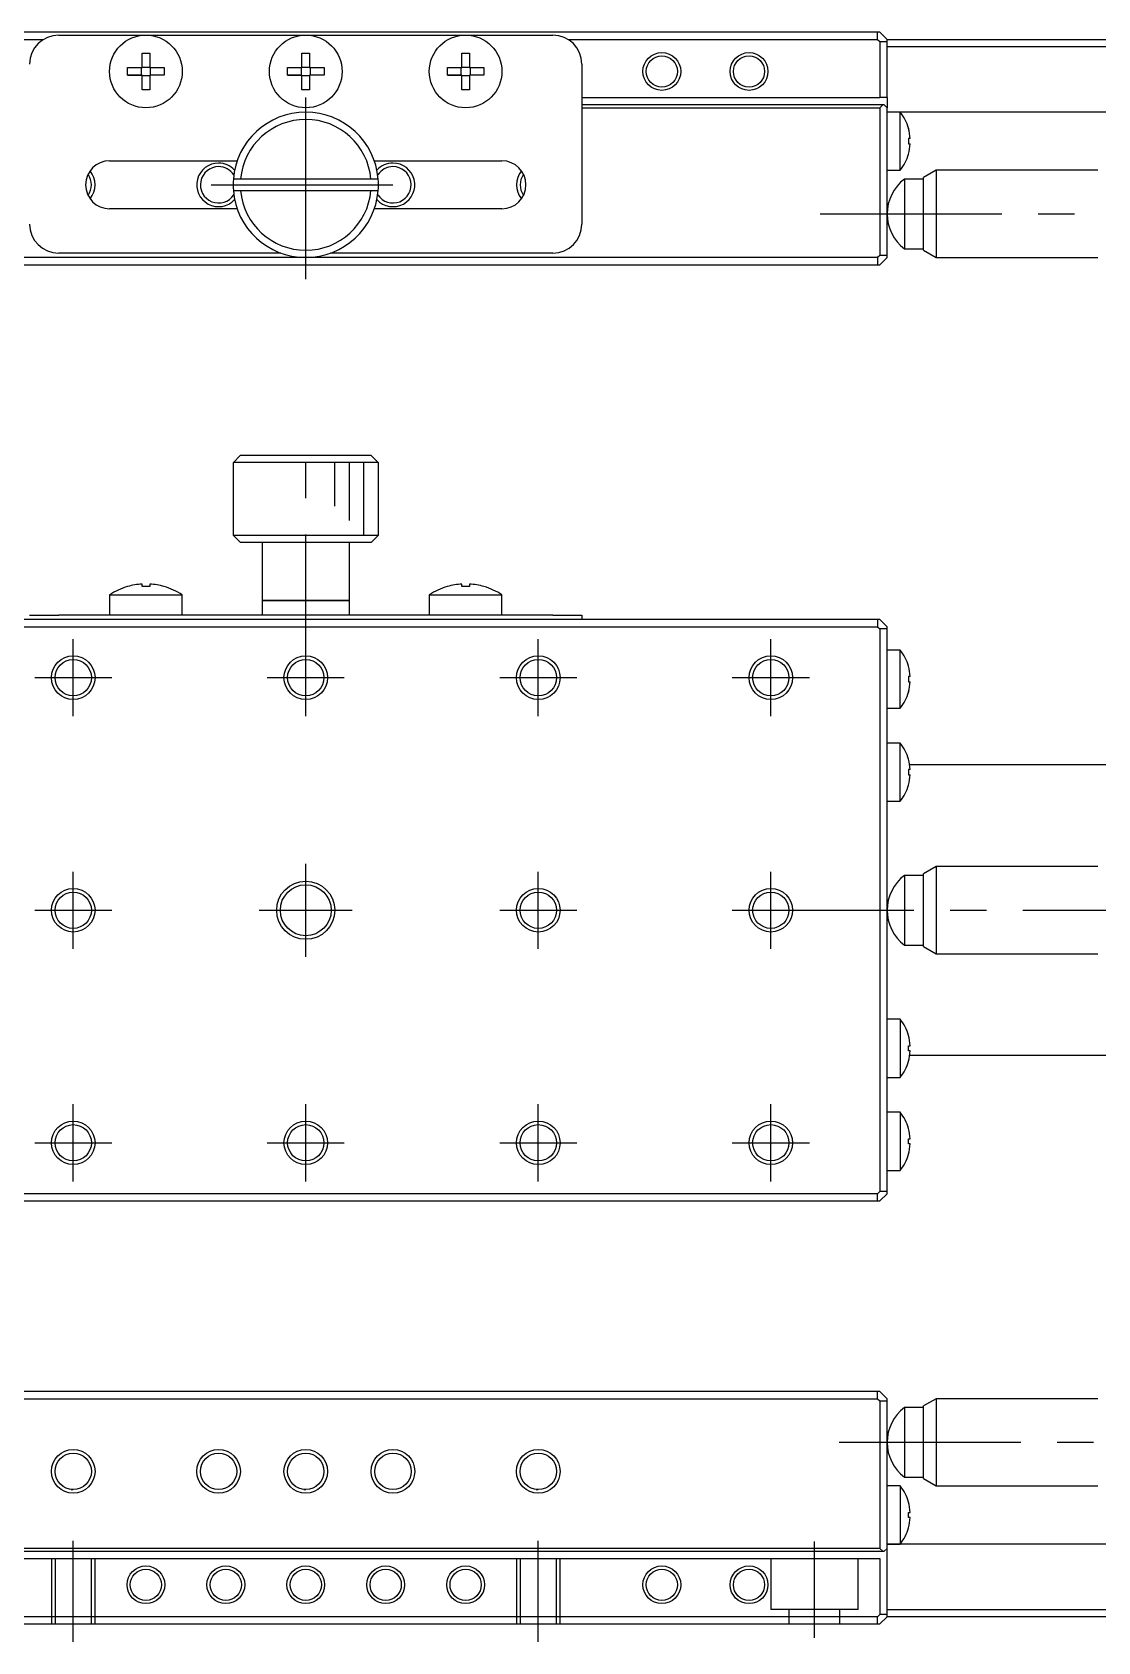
# Model space of a CAD drawing. Extents: x 15 to 442, y 13 to 134.
# Drawn here: x 81.3 to 154.6, y 22.9 to 133.6 of the extents above; entities that cross this region are included whole.
import ezdxf

# ---------------------------------------------------------------- set-up
doc = ezdxf.new("R2010")
doc.units = 0
doc.header["$LTSCALE"] = 10
doc.linetypes.add('CENTER', pattern=[2, 1.25, -0.25, 0.25, -0.25])
doc.linetypes.add('DASHED', pattern=[3.5, 2, -1.5])
doc.layers.get('0').update_dxf_attribs({"linetype": 'CONTINUOUS'})
doc.layers.add('CENTER', color=1, linetype='CENTER')

msp = doc.modelspace()

# ---------------------------------------------------------------- linework, layer by layer
at = {"color": 7, "linetype": 'CONTINUOUS'}
for p, q in [((139.484929, 133.64), (60.784929, 133.64)), ((60.784929, 133.14), (82.081364, 133.14)), ((83.134929, 133.44), (89.134929, 133.44)), ((89.134929, 133.44), (100.134929, 133.44)), ((100.134929, 133.44), (111.134929, 133.44)), ((111.134929, 133.44), (117.134929, 133.44)), ((118.188495, 133.14), (139.484929, 133.14)), ((139.484929, 133.14), (139.484929, 133.64)), ((139.634929, 133.64), (139.484929, 133.64)), ((139.484929, 133.14), (139.634929, 132.99)), ((140.134929, 133.14), (139.634929, 133.64)), ((139.634929, 132.99), (139.634929, 129.14)), ((139.634929, 132.99), (140.134929, 132.99)), ((140.134929, 133.14), (160.634929, 133.14)), ((140.134929, 132.99), (140.134929, 133.14)), ((140.134929, 129.14), (140.134929, 132.99)), ((88.874929, 132.19859), (89.394929, 132.19859)), ((88.874929, 131.2), (88.874929, 132.19859)), ((89.394929, 132.19859), (89.394929, 131.2)), ((99.874929, 132.19859), (100.394929, 132.19859)), ((99.874929, 131.2), (99.874929, 132.19859)), ((100.394929, 132.19859), (100.394929, 131.2)), ((110.874929, 132.19859), (111.394929, 132.19859)), ((110.874929, 131.2), (110.874929, 132.19859)), ((111.394929, 132.19859), (111.394929, 131.2)), ((160.634929, 132.64), (140.134929, 132.64)), ((87.87634, 130.68), (87.87634, 131.2)), ((87.87634, 131.2), (88.874929, 131.2)), ((88.874929, 130.68), (87.87634, 130.68)), ((87.87634, 130.68), (88.833555, 130.68)), ((88.833555, 130.68), (88.833555, 131.2)), ((88.874929, 130.68), (88.833555, 130.68)), ((88.874929, 131.241375), (89.394929, 131.241375)), ((88.874929, 129.68141), (88.874929, 130.68)), ((89.394929, 131.2), (90.393519, 131.2)), ((89.394929, 130.68), (89.394929, 129.68141)), ((90.393519, 130.68), (89.394929, 130.68)), ((89.436304, 130.68), (89.394929, 130.68)), ((89.436304, 131.2), (89.436304, 130.68)), ((90.393519, 130.68), (89.436304, 130.68)), ((90.393519, 131.2), (90.393519, 130.68)), ((98.87634, 130.68), (98.87634, 131.2)), ((98.87634, 131.2), (99.874929, 131.2)), ((99.874929, 130.68), (98.87634, 130.68)), ((98.87634, 130.68), (99.833555, 130.68)), ((99.833555, 130.68), (99.833555, 131.2)), ((99.874929, 130.68), (99.833555, 130.68)), ((99.874929, 131.241375), (100.394929, 131.241375)), ((99.874929, 129.68141), (99.874929, 130.68)), ((100.394929, 131.2), (101.393519, 131.2)), ((100.394929, 130.68), (100.394929, 129.68141)), ((101.393519, 130.68), (100.394929, 130.68)), ((100.436304, 130.68), (100.394929, 130.68)), ((100.436304, 131.2), (100.436304, 130.68)), ((101.393519, 130.68), (100.436304, 130.68)), ((101.393519, 131.2), (101.393519, 130.68)), ((109.87634, 130.68), (109.87634, 131.2)), ((109.87634, 131.2), (110.874929, 131.2)), ((110.874929, 130.68), (109.87634, 130.68)), ((109.87634, 130.68), (110.833555, 130.68)), ((110.833555, 130.68), (110.833555, 131.2)), ((110.874929, 130.68), (110.833555, 130.68)), ((110.874929, 131.241375), (111.394929, 131.241375)), ((110.874929, 129.68141), (110.874929, 130.68)), ((111.394929, 131.2), (112.393519, 131.2)), ((111.394929, 130.68), (111.394929, 129.68141)), ((112.393519, 130.68), (111.394929, 130.68)), ((111.436304, 130.68), (111.394929, 130.68)), ((111.436304, 131.2), (111.436304, 130.68)), ((112.393519, 130.68), (111.436304, 130.68)), ((112.393519, 131.2), (112.393519, 130.68)), ((119.134929, 131.44), (119.134929, 120.44)), ((89.394929, 130.638625), (88.874929, 130.638625)), ((89.394929, 129.68141), (88.874929, 129.68141)), ((100.394929, 130.638625), (99.874929, 130.638625)), ((100.394929, 129.68141), (99.874929, 129.68141)), ((111.394929, 130.638625), (110.874929, 130.638625)), ((111.394929, 129.68141), (110.874929, 129.68141)), ((119.134929, 129.14), (139.634929, 129.14)), ((139.834929, 128.64), (119.134929, 128.64)), ((140.134929, 129.14), (139.634929, 129.14)), ((139.834929, 128.64), (139.634929, 128.44)), ((139.934929, 128.64), (139.834929, 128.64)), ((140.134929, 128.44), (139.934929, 128.64)), ((140.134929, 129.14), (140.134929, 128.44)), ((119.134929, 128.44), (139.634929, 128.44)), ((139.634929, 128.44), (139.634929, 118.29)), ((140.134929, 126.94), (140.134929, 128.44)), ((141.032929, 128.14), (140.134929, 128.14)), ((141.032929, 128.14), (140.134929, 128.14)), ((158.634929, 128.14), (141.032929, 128.14)), ((141.032929, 124.14), (141.032929, 128.14)), ((140.134929, 125.34), (140.134929, 126.94)), ((141.609074, 127.028616), (141.604451, 127.026361)), ((141.724788, 126.32), (141.604451, 126.32)), ((141.604451, 126.32), (141.604451, 125.96)), ((140.134929, 118.29), (140.134929, 125.34)), ((141.604451, 125.96), (141.724788, 125.96)), ((141.604451, 125.253639), (141.609074, 125.251384)), ((86.634929, 124.79), (95.415025, 124.79)), ((104.854834, 124.79), (113.634929, 124.79)), ((140.134929, 124.14), (141.032929, 124.14)), ((143.500955, 124.14), (142.634929, 123.64)), ((143.500955, 124.14), (143.500955, 118.14)), ((154.63491, 124.14), (143.500955, 124.14)), ((95.652742, 123.54), (95.150955, 123.54)), ((104.617116, 123.54), (95.652742, 123.54)), ((105.118904, 123.54), (104.617116, 123.54)), ((141.334929, 123.54), (141.334929, 118.74)), ((142.634929, 123.54), (141.334929, 123.54)), ((142.634929, 121.14), (142.634929, 123.64)), ((95.150955, 122.74), (95.652742, 122.74)), ((95.652742, 122.74), (104.617116, 122.74)), ((104.617116, 122.74), (105.118904, 122.74)), ((95.415025, 121.49), (86.634929, 121.49)), ((113.634929, 121.49), (104.854834, 121.49)), ((142.634929, 118.64), (142.634929, 121.14)), ((141.334929, 118.74), (142.634929, 118.74)), ((142.634929, 118.64), (143.500955, 118.14)), ((100.134929, 118.14), (60.784929, 118.14)), ((60.784929, 117.64), (139.484929, 117.64)), ((98.429057, 118.44), (83.134929, 118.44)), ((139.484929, 118.14), (100.134929, 118.14)), ((117.134929, 118.44), (101.840802, 118.44)), ((139.634929, 118.29), (139.484929, 118.14)), ((139.484929, 118.14), (139.484929, 117.64)), ((139.484929, 117.64), (139.634929, 117.64)), ((140.134929, 118.29), (139.634929, 118.29)), ((140.134929, 118.14), (139.634929, 117.64)), ((140.134929, 118.14), (140.134929, 118.29)), ((143.500955, 118.14), (154.63491, 118.14)), ((95.150955, 104.04), (95.652742, 104.54)), ((95.652742, 104.54), (104.617116, 104.54)), ((104.617116, 104.54), (105.118904, 104.04)), ((95.134929, 103.54), (95.150955, 103.54)), ((95.134929, 103.54), (95.134929, 99.04)), ((95.150955, 103.54), (95.150955, 104.04)), ((105.118904, 104.04), (95.150955, 104.04)), ((105.118904, 104.04), (105.118904, 103.54)), ((105.118904, 103.54), (105.134929, 103.54)), ((105.134929, 99.04), (105.134929, 103.54)), ((95.134929, 99.04), (105.134929, 99.04)), ((95.134929, 99.04), (95.634929, 98.54)), ((104.634929, 98.54), (105.134929, 99.04)), ((104.634929, 98.54), (95.634929, 98.54)), ((97.134929, 98.54), (97.134929, 94.54)), ((103.134929, 94.54), (103.134929, 98.54)), ((87.87634, 95.502581), (87.872997, 95.509436)), ((87.87634, 95.502581), (87.872997, 95.509436)), ((88.874929, 95.502581), (88.874929, 95.674953)), ((89.394929, 95.502581), (88.874929, 95.502581)), ((89.394929, 95.674953), (89.394929, 95.502581)), ((90.396862, 95.509436), (90.393519, 95.502581)), ((90.396862, 95.509436), (90.393519, 95.502581)), ((109.87634, 95.502581), (109.872997, 95.509436)), ((109.87634, 95.502581), (109.872997, 95.509436)), ((110.874929, 95.502581), (110.874929, 95.674953)), ((111.394929, 95.502581), (110.874929, 95.502581)), ((111.394929, 95.674953), (111.394929, 95.502581)), ((112.396862, 95.509436), (112.393519, 95.502581)), ((112.396862, 95.509436), (112.393519, 95.502581)), ((86.634929, 94.931657), (86.634929, 93.54)), ((86.634929, 94.931657), (91.634929, 94.931657)), ((91.634929, 93.54), (91.634929, 94.931657)), ((97.134929, 94.54), (103.134929, 94.54)), ((103.134929, 94.54), (97.134929, 94.54)), ((97.134929, 94.54), (97.134929, 93.54)), ((103.134929, 93.54), (103.134929, 94.54)), ((108.634929, 94.931657), (108.634929, 93.54)), ((108.634929, 94.931657), (113.634929, 94.931657)), ((113.634929, 93.54), (113.634929, 94.931657)), ((139.484929, 93.24), (60.784929, 93.24)), ((81.134929, 93.54), (83.134929, 93.54)), ((88.059929, 93.54), (83.134929, 93.54)), ((90.209929, 93.54), (88.059929, 93.54)), ((99.059929, 93.54), (90.209929, 93.54)), ((101.209929, 93.54), (99.059929, 93.54)), ((110.059929, 93.54), (101.209929, 93.54)), ((112.209929, 93.54), (110.059929, 93.54)), ((117.134929, 93.54), (112.209929, 93.54)), ((117.134929, 93.54), (119.134929, 93.54)), ((119.134929, 93.54), (119.134929, 93.24)), ((139.484929, 93.24), (139.484929, 92.74)), ((139.634929, 93.24), (139.484929, 93.24)), ((140.134929, 92.74), (139.634929, 93.24)), ((60.784929, 92.74), (139.484929, 92.74)), ((139.484929, 92.74), (139.634929, 92.59)), ((140.134929, 92.59), (139.634929, 92.59)), ((139.634929, 92.59), (139.634929, 53.89)), ((140.134929, 92.59), (140.134929, 92.74)), ((140.134929, 91.14), (140.134929, 92.59)), ((140.134929, 83.54), (140.134929, 91.14)), ((141.032929, 91.14), (140.134929, 91.14)), ((141.032929, 87.14), (141.032929, 91.14)), ((141.609074, 90.028616), (141.604451, 90.026361)), ((141.609074, 90.028616), (141.604451, 90.026361)), ((141.724788, 89.32), (141.604451, 89.32)), ((141.604451, 89.32), (141.604451, 88.96)), ((141.604451, 88.96), (141.724788, 88.96)), ((141.604451, 88.253639), (141.609074, 88.251384)), ((141.604451, 88.253639), (141.609074, 88.251384)), ((140.134929, 87.14), (141.032929, 87.14)), ((141.032929, 84.74), (140.134929, 84.74)), ((141.032929, 80.74), (141.032929, 84.74)), ((140.134929, 81.94), (140.134929, 83.54)), ((141.609074, 83.628616), (141.604451, 83.626361)), ((141.609074, 83.628616), (141.604451, 83.626361)), ((158.634929, 83.240002), (141.690496, 83.240002)), ((140.134929, 64.54), (140.134929, 81.94)), ((141.724788, 82.92), (141.604451, 82.92)), ((141.604451, 82.92), (141.604451, 82.56)), ((141.604451, 82.56), (141.724788, 82.56)), ((141.604451, 81.853639), (141.609074, 81.851384)), ((141.604451, 81.853639), (141.609074, 81.851384)), ((140.134929, 80.74), (141.032929, 80.74)), ((141.334929, 75.64), (141.334929, 73.24)), ((142.634929, 75.64), (141.334929, 75.64)), ((143.500955, 76.24), (142.634929, 75.74)), ((142.634929, 70.74), (142.634929, 75.74)), ((143.500955, 76.24), (143.500955, 70.24)), ((154.634929, 76.24), (143.500955, 76.24)), ((141.334929, 73.24), (141.334929, 70.84)), ((141.334929, 70.84), (142.634929, 70.84)), ((142.634929, 70.74), (143.500955, 70.24)), ((143.500955, 70.24), (154.634929, 70.24)), ((141.032929, 65.74), (140.134929, 65.74)), ((141.032929, 65.74), (141.032929, 61.74)), ((140.134929, 62.94), (140.134929, 64.54)), ((141.604451, 64.626361), (141.609074, 64.628616)), ((141.604451, 64.626361), (141.609074, 64.628616)), ((141.604451, 63.56), (141.604451, 63.92)), ((141.604451, 63.92), (141.724788, 63.92)), ((141.724788, 63.56), (141.604451, 63.56)), ((158.634929, 63.24), (141.690496, 63.24)), ((140.134929, 55.34), (140.134929, 62.94)), ((141.609074, 62.851384), (141.604451, 62.853639)), ((141.609074, 62.851384), (141.604451, 62.853639)), ((140.134929, 61.74), (141.032929, 61.74)), ((141.032929, 59.34), (140.134929, 59.34)), ((141.032929, 59.34), (141.032929, 55.34)), ((141.604451, 58.226361), (141.609074, 58.228616)), ((141.604451, 58.226361), (141.609074, 58.228616)), ((141.604451, 57.16), (141.604451, 57.52)), ((141.604451, 57.52), (141.724788, 57.52)), ((141.724788, 57.16), (141.604451, 57.16)), ((141.609074, 56.451384), (141.604451, 56.453639)), ((141.609074, 56.451384), (141.604451, 56.453639)), ((140.134929, 53.89), (140.134929, 55.34)), ((140.134929, 55.34), (141.032929, 55.34)), ((139.484929, 53.74), (60.784929, 53.74)), ((60.784929, 53.24), (139.484929, 53.24)), ((139.634929, 53.89), (139.484929, 53.74)), ((139.484929, 53.24), (139.484929, 53.74)), ((139.484929, 53.24), (139.634929, 53.24)), ((140.134929, 53.89), (139.634929, 53.89)), ((139.634929, 53.24), (140.134929, 53.74)), ((140.134929, 53.74), (140.134929, 53.89)), ((139.484929, 40.14), (60.784929, 40.14)), ((139.484929, 39.64), (139.484929, 40.14)), ((139.634929, 40.14), (139.484929, 40.14)), ((140.134929, 39.64), (139.634929, 40.14)), ((60.784929, 39.64), (139.484929, 39.64)), ((139.484929, 39.64), (139.634929, 39.49)), ((139.634929, 39.49), (139.634929, 29.34)), ((139.634929, 39.49), (140.134929, 39.49)), ((140.134929, 39.49), (140.134929, 39.64)), ((140.134929, 32.44), (140.134929, 39.49)), ((142.634929, 39.04), (141.334929, 39.04)), ((141.334929, 39.04), (141.334929, 34.24)), ((143.500955, 39.64), (142.634929, 39.14)), ((142.634929, 34.14), (142.634929, 39.14)), ((154.63491, 39.64), (143.500955, 39.64)), ((143.500955, 39.64), (143.500955, 33.64)), ((141.032929, 33.64), (140.134929, 33.64)), ((141.032929, 33.64), (141.032929, 29.64)), ((141.334929, 34.24), (142.634929, 34.24)), ((142.634929, 34.14), (143.500955, 33.64)), ((143.500955, 33.64), (154.63491, 33.64)), ((140.134929, 30.84), (140.134929, 32.44)), ((141.604451, 32.526361), (141.609074, 32.528616)), ((141.604451, 31.82), (141.724788, 31.82)), ((141.604451, 31.46), (141.604451, 31.82)), ((141.724788, 31.46), (141.604451, 31.46)), ((140.134929, 29.34), (140.134929, 30.84)), ((141.609074, 30.751384), (141.604451, 30.753639)), ((60.434929, 29.14), (139.834929, 29.14)), ((139.634929, 29.34), (60.634929, 29.34)), ((139.634929, 29.34), (139.834929, 29.14)), ((139.834929, 29.14), (139.934929, 29.14)), ((139.934929, 29.14), (140.134929, 29.34)), ((141.032929, 29.64), (140.134929, 29.64)), ((140.134929, 29.64), (141.032929, 29.64)), ((140.134929, 28.64), (140.134929, 29.34)), ((158.634929, 29.64), (141.032929, 29.64)), ((60.634929, 28.64), (139.634929, 28.64)), ((139.634929, 28.64), (139.634929, 24.79)), ((140.134929, 24.79), (140.134929, 28.64)), ((139.484929, 24.64), (60.784929, 24.64)), ((139.634929, 24.79), (139.484929, 24.64)), ((139.484929, 24.14), (139.484929, 24.64)), ((140.134929, 24.79), (139.634929, 24.79)), ((139.634929, 24.14), (140.134929, 24.64)), ((140.134929, 25.14), (160.634929, 25.14)), ((140.134929, 24.64), (140.134929, 24.79)), ((160.634929, 24.64), (140.134929, 24.64)), ((60.784929, 24.14), (139.484929, 24.14)), ((139.484929, 24.14), (139.634929, 24.14))]:
    msp.add_line(p, q, dxfattribs=at)
at = {"color": 3, "linetype": 'CONTINUOUS'}
for p, q in [((102.134929, 101.04), (102.134929, 104.04)), ((103.134929, 100.04), (103.134929, 104.04)), ((104.134929, 99.04), (104.134929, 104.04)), ((83.992804, 33.398106), (84.134929, 33.39)), ((99.992804, 33.398106), (100.134929, 33.39)), ((115.992804, 33.398106), (116.134929, 33.39))]:
    msp.add_line(p, q, dxfattribs=at)
at = {"color": 3, "linetype": 'DASHED'}
for p, q in [((82.634934, 28.64), (82.634934, 24.14)), ((82.884929, 28.64), (82.884929, 24.14)), ((85.384929, 24.14), (85.384929, 28.64)), ((85.634924, 24.14), (85.634924, 28.64)), ((114.634934, 28.64), (114.634934, 24.14)), ((114.884929, 28.64), (114.884929, 24.14)), ((117.384929, 24.14), (117.384929, 28.64)), ((117.634924, 24.14), (117.634924, 28.64)), ((132.134929, 28.64), (132.134929, 25.14)), ((138.134929, 25.14), (138.134929, 28.64)), ((138.134929, 25.14), (132.134929, 25.14)), ((133.384929, 25.14), (133.384929, 24.14)), ((136.884929, 24.14), (136.884929, 25.14))]:
    msp.add_line(p, q, dxfattribs=at)
at = {"color": 7, "linetype": 'CONTINUOUS'}
for centre, radius in [((89.134929, 130.94), 2.5), ((100.134929, 130.94), 2.5), ((111.134929, 130.94), 2.5), ((124.634929, 130.94), 1.075), ((130.634929, 130.94), 1.075), ((84.134929, 89.24), 1.25), ((100.134929, 89.24), 1.25), ((116.134929, 89.24), 1.25), ((132.134929, 89.24), 1.25), ((84.134929, 73.24), 1.25), ((100.134929, 73.24), 2), ((100.134929, 73.24), 1.75), ((116.134929, 73.24), 1.25), ((132.134929, 73.24), 1.25), ((84.134929, 57.24), 1.25), ((100.134929, 57.24), 1.25), ((116.134929, 57.24), 1.25), ((132.134929, 57.24), 1.25), ((84.134929, 34.64), 1.25), ((94.134929, 34.64), 1.25), ((100.134929, 34.64), 1.25), ((106.134929, 34.64), 1.25), ((116.134929, 34.64), 1.25), ((89.134929, 26.84), 1.075), ((94.634929, 26.84), 1.075), ((100.134929, 26.84), 1.075), ((105.634929, 26.84), 1.075), ((111.134929, 26.84), 1.075), ((124.634929, 26.84), 1.075), ((130.634929, 26.84), 1.075)]:
    msp.add_circle(centre, radius, dxfattribs=at)
at = {"color": 3, "linetype": 'CONTINUOUS'}
for centre, radius in [((124.634929, 130.94), 1.3), ((130.634929, 130.94), 1.3), ((84.134929, 89.24), 1.5), ((100.134929, 89.24), 1.5), ((116.134929, 89.24), 1.5), ((132.134929, 89.24), 1.5), ((84.134929, 73.24), 1.5), ((116.134929, 73.24), 1.5), ((132.134929, 73.24), 1.5), ((84.134929, 57.24), 1.5), ((100.134929, 57.24), 1.5), ((116.134929, 57.24), 1.5), ((132.134929, 57.24), 1.5), ((84.134929, 34.64), 1.5), ((94.134929, 34.64), 1.5), ((100.134929, 34.64), 1.5), ((106.134929, 34.64), 1.5), ((116.134929, 34.64), 1.5), ((89.134929, 26.84), 1.3), ((94.634929, 26.84), 1.3), ((100.134929, 26.84), 1.3), ((105.634929, 26.84), 1.3), ((111.134929, 26.84), 1.3), ((124.634929, 26.84), 1.3), ((130.634929, 26.84), 1.3)]:
    msp.add_circle(centre, radius, dxfattribs=at)
at = {"color": 7, "linetype": 'CONTINUOUS'}
for centre, radius, start, end in [((83.134929, 131.44), 2, 90, 180), ((117.134929, 131.44), 2, 0, 90), ((100.134929, 123.14), 5, 4.588566, 175.411434), ((100.134929, 123.14), 4.5, 5.099689, 174.900311), ((138.534929, 126.14), 3.2, 16.122533, 38.682187), ((138.534929, 126.14), 3.194933, 3.229709, 16.106712), ((138.534929, 126.14), 3.2, 321.317813, 343.877467), ((138.534929, 126.14), 3.194933, 343.893288, 356.770291), ((86.634929, 123.14), 1.65, 90, 270), ((94.134929, 123.14), 1.25, 90, 326.87706), ((94.134929, 123.14), 1.25, 33.12294, 90), ((106.134929, 123.14), 1.25, 213.12294, 90), ((106.134929, 123.14), 1.25, 90, 146.87706), ((113.634929, 123.14), 1.65, 270, 90), ((84.134929, 123.14), 1.25, 324.528078, 35.471922), ((100.134929, 123.14), 5, 175.411434, 184.588566), ((100.134929, 123.14), 5, 355.411434, 4.588566), ((116.134929, 123.14), 1.25, 144.528078, 215.471922), ((143.134929, 121.14), 3, 126.869898, 180), ((100.134929, 123.14), 5, 184.588566, 355.411434), ((100.134929, 123.14), 4.5, 185.099689, 354.900311), ((143.134929, 121.14), 3, 180, 233.130102), ((83.134929, 120.44), 2, 180, 270), ((117.134929, 120.44), 2, 270, 0), ((89.134929, 91.19), 4.5, 106.285843, 123.748989), ((89.134929, 91.19), 4.492483, 93.317816, 106.26943), ((89.134929, 91.19), 4.492483, 73.73057, 86.682184), ((89.134929, 91.19), 4.5, 56.251011, 73.714157), ((111.134929, 91.19), 4.5, 106.285843, 123.748989), ((111.134929, 91.19), 4.492483, 93.317816, 106.26943), ((111.134929, 91.19), 4.492483, 73.73057, 86.682184), ((111.134929, 91.19), 4.5, 56.251011, 73.714157), ((138.534929, 89.14), 3.2, 16.122533, 38.682187), ((138.534929, 89.14), 3.194933, 3.229709, 16.106712), ((138.534929, 89.14), 3.194933, 343.893288, 356.770291), ((138.534929, 89.14), 3.2, 321.317813, 343.877467), ((138.534929, 82.74), 3.2, 16.122533, 38.682187), ((138.534929, 82.74), 3.194933, 3.229709, 16.106712), ((138.534929, 82.74), 3.194933, 343.893288, 356.770291), ((138.534929, 82.74), 3.2, 321.317813, 343.877467), ((143.134929, 73.24), 3, 126.869898, 180), ((143.134929, 73.24), 3, 180, 233.130102), ((138.534929, 63.74), 3.2, 16.122533, 38.682187), ((138.534929, 63.74), 3.194933, 3.229709, 16.106712), ((138.534929, 63.74), 3.194933, 343.893288, 356.770291), ((138.534929, 63.74), 3.2, 321.317813, 343.877467), ((138.534929, 57.34), 3.2, 16.122533, 38.682187), ((138.534929, 57.34), 3.194933, 3.229709, 16.106712), ((138.534929, 57.34), 3.194933, 343.893288, 356.770291), ((138.534929, 57.34), 3.2, 321.317813, 343.877467), ((143.134929, 36.64), 3, 126.869898, 180), ((143.134929, 36.64), 3, 180, 233.130102), ((138.534929, 31.64), 3.2, 16.122533, 38.682187), ((138.534929, 31.64), 3.194933, 3.229709, 16.106712), ((138.534929, 31.64), 3.194933, 343.893288, 356.770291), ((138.534929, 31.64), 3.2, 321.317813, 343.877467)]:
    msp.add_arc(centre, radius, start, end, dxfattribs=at)
at = {"color": 3, "linetype": 'CONTINUOUS'}
for centre, start, end in [((84.134929, 123.14), 320.383831, 39.616169), ((94.134929, 123.14), 90, 317.401187), ((94.134929, 123.14), 42.598813, 90), ((106.134929, 123.14), 90, 137.401187), ((106.134929, 123.14), 222.598813, 90), ((116.134929, 123.14), 140.383831, 219.616169)]:
    msp.add_arc(centre, 1.5, start, end, dxfattribs=at)
at = {"layer": 'CENTER', "color": 1, "linetype": 'CENTER'}
for p, q in [((100.134929, 116.64), (100.134929, 129.64)), ((93.634929, 123.14), (106.634929, 123.14)), ((135.53, 121.14), (232.54, 121.14)), ((100.134929, 86.59), (100.134929, 106.56)), ((84.134929, 86.59), (84.134929, 91.89)), ((116.134929, 86.59), (116.134929, 91.89)), ((132.134929, 86.59), (132.134929, 91.89)), ((81.484929, 89.24), (86.784929, 89.24)), ((97.484929, 89.24), (102.784929, 89.24)), ((113.484929, 89.24), (118.784929, 89.24)), ((129.484929, 89.24), (134.784929, 89.24)), ((100.134929, 70.04), (100.134929, 76.44)), ((84.134929, 70.59), (84.134929, 75.89)), ((116.134929, 70.59), (116.134929, 75.89)), ((132.134929, 70.59), (132.134929, 75.89)), ((81.484929, 73.24), (86.784929, 73.24)), ((96.934929, 73.24), (103.334929, 73.24)), ((113.484929, 73.24), (118.784929, 73.24)), ((129.484929, 73.24), (232.27, 73.24)), ((84.134929, 54.59), (84.134929, 59.89)), ((100.134929, 54.59), (100.134929, 59.89)), ((116.134929, 54.59), (116.134929, 59.89)), ((132.134929, 54.59), (132.134929, 59.89)), ((81.484929, 57.24), (86.784929, 57.24)), ((97.484929, 57.24), (102.784929, 57.24)), ((113.484929, 57.24), (118.784929, 57.24)), ((129.484929, 57.24), (134.784929, 57.24)), ((136.84, 36.64), (232.43, 36.64)), ((84.134929, 22.915), (84.134929, 29.865)), ((116.134929, 22.915), (116.134929, 29.865)), ((135.134929, 23.19), (135.134929, 29.815))]:
    msp.add_line(p, q, dxfattribs=at)

doc.saveas('drawing.dxf')
